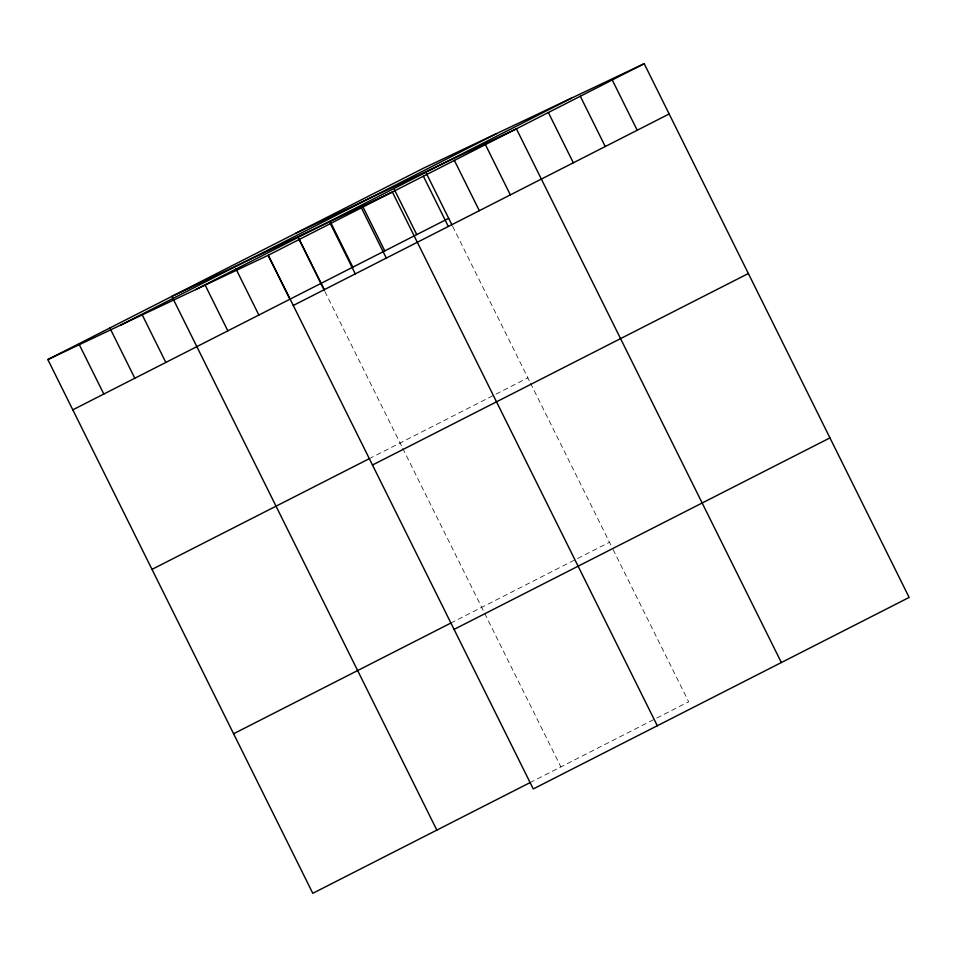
<?xml version="1.0" encoding="UTF-8"?>
<svg xmlns="http://www.w3.org/2000/svg" width="957" height="957" viewBox="0 0 957 957"><rect width="100%" height="100%" fill="white"/><g stroke="black" fill="none" stroke-linecap="round" stroke-linejoin="round"><path stroke-width="0.72" stroke-dasharray="4.79 3.59" d="M369.067 458.786L527.881 377.871M450.663 623.163L609.477 542.248M529.867 782.706L654.062 719.425M656.729 718.073L688.669 701.792L612.121 547.571M452.649 226.307L529.855 381.855M530.513 383.171L611.463 546.232M324.842 291.418L402.06 446.967M402.718 448.283L560.874 766.904"/><path stroke-width="1.44" d="M47.85 359.569L423.736 168.061L644.205 63.7L909.15 597.431L533.264 788.939L268.331 255.208L47.85 359.569L312.795 893.3L529.867 782.706M120.606 325.129L496.492 133.621M195.563 289.648L571.449 98.14M268.331 255.208L644.205 63.7M72.804 409.835L448.689 218.328M293.273 305.474L669.158 113.967M151.996 569.379L369.067 458.786M372.476 465.018L748.362 273.511M233.592 733.756L450.663 623.163M454.073 629.395L829.958 437.887M295.928 233.173L516.409 128.812L781.355 662.543M612.253 79.981L637.206 130.248M580.313 96.262L605.255 146.529M548.361 112.531L573.315 162.798M485.402 144.615L510.344 194.881M454.384 160.417L479.337 210.684M426.355 173.361L451.979 224.979M423.377 176.208L448.331 226.474M394.404 189.63L416.738 234.609M657.303 725.741L392.37 192.01L171.889 296.371L436.835 830.102M362.464 205.911L384.786 250.89M361.351 207.813L386.305 258.079M330.512 222.191L352.834 267.17M330.344 223.615L355.298 273.881M299.338 239.406L324.291 289.672M298.56 238.472L324.184 290.091M268.199 255.591L289.875 299.242M235.877 268.75L258.869 315.044M204.87 284.54L227.85 330.847M142.198 314.817L165.836 362.44M109.876 327.976L134.817 378.242M78.857 343.778L103.811 394.045"/></g></svg>
